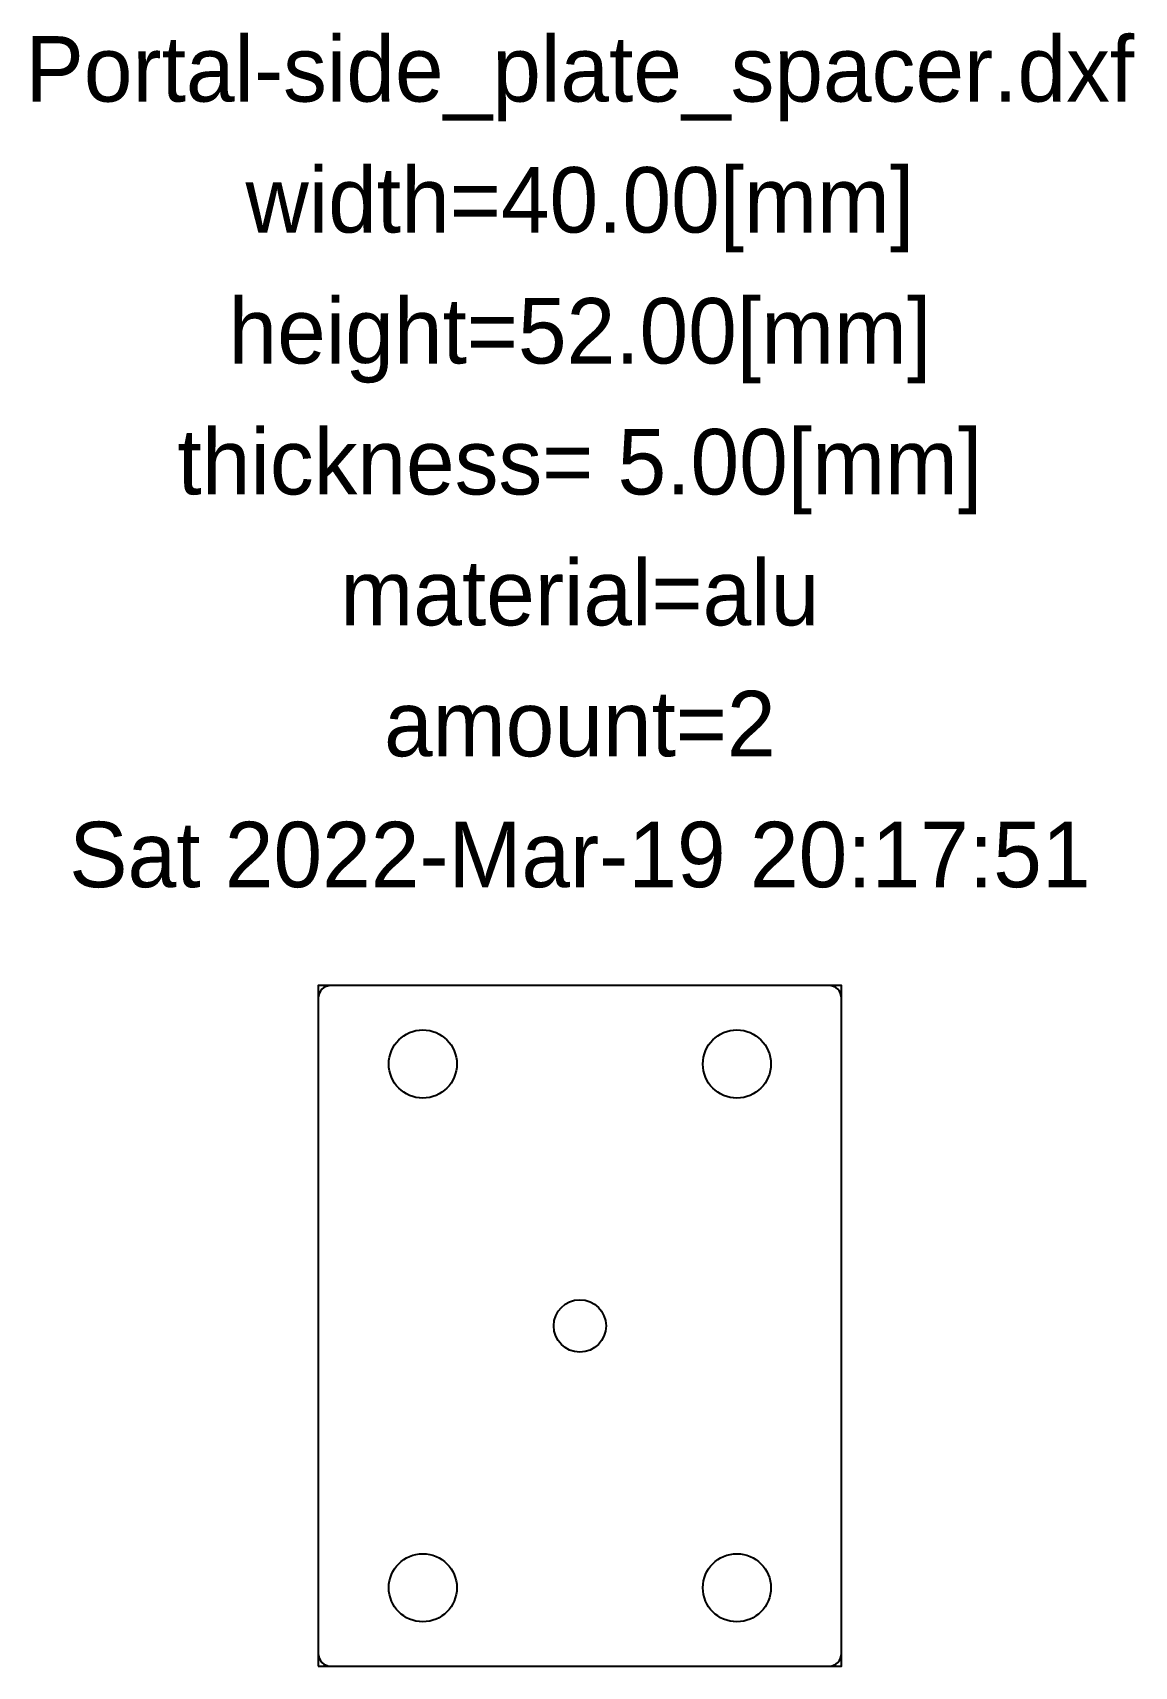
# Model space of a CAD drawing. Header units: metres. Extents: x -42 to 42, y -26 to 99.
import ezdxf
from ezdxf.enums import TextEntityAlignment as Align

# ---------------------------------------------------------------- set-up
doc = ezdxf.new("R2010")
doc.units = ezdxf.units.M
doc.layers.add('annotation', color=2, linetype='Continuous')
doc.layers.add('outline', color=2, linetype='Continuous')
doc.styles.add('LiberationSerif', font='LiberationSerif-Regular.ttf')

msp = doc.modelspace()

# ---------------------------------------------------------------- linework, layer by layer
msp.add_lwpolyline([(-19, -26), (19, -26, 0.414214), (20, -25), (20, 25, 0.414214), (19, 26), (-19, 26, 0.414214), (-20, 25), (-20, -25, 0.414214)], format="xyb", close=True)
for centre in [(-12, 20), (12, 20), (-12, -20), (12, -20)]:
    msp.add_circle(centre, 2.6)
at = {"layer": 'outline'}
msp.add_lwpolyline([(-20, -26), (20, -26), (20, 26), (-20, 26)], close=True, dxfattribs=at)
msp.add_circle((0, 0), 2, dxfattribs=at)

# ---------------------------------------------------------------- texts
at = {"layer": 'annotation', "style": 'LiberationSerif'}
for s, p in [('Portal-side_plate_spacer.dxf', (0, 96)), ('width=40.00[mm]', (0, 86)), ('height=52.00[mm]', (0, 76)), ('thickness= 5.00[mm]', (0, 66)), ('material=alu', (0, 56)), ('amount=2', (0, 46)), ('Sat 2022-Mar-19 20:17:51', (0, 36))]:
    msp.add_text(s, height=5, dxfattribs=at).set_placement(p, align=Align.MIDDLE_CENTER)

doc.saveas('drawing.dxf')
